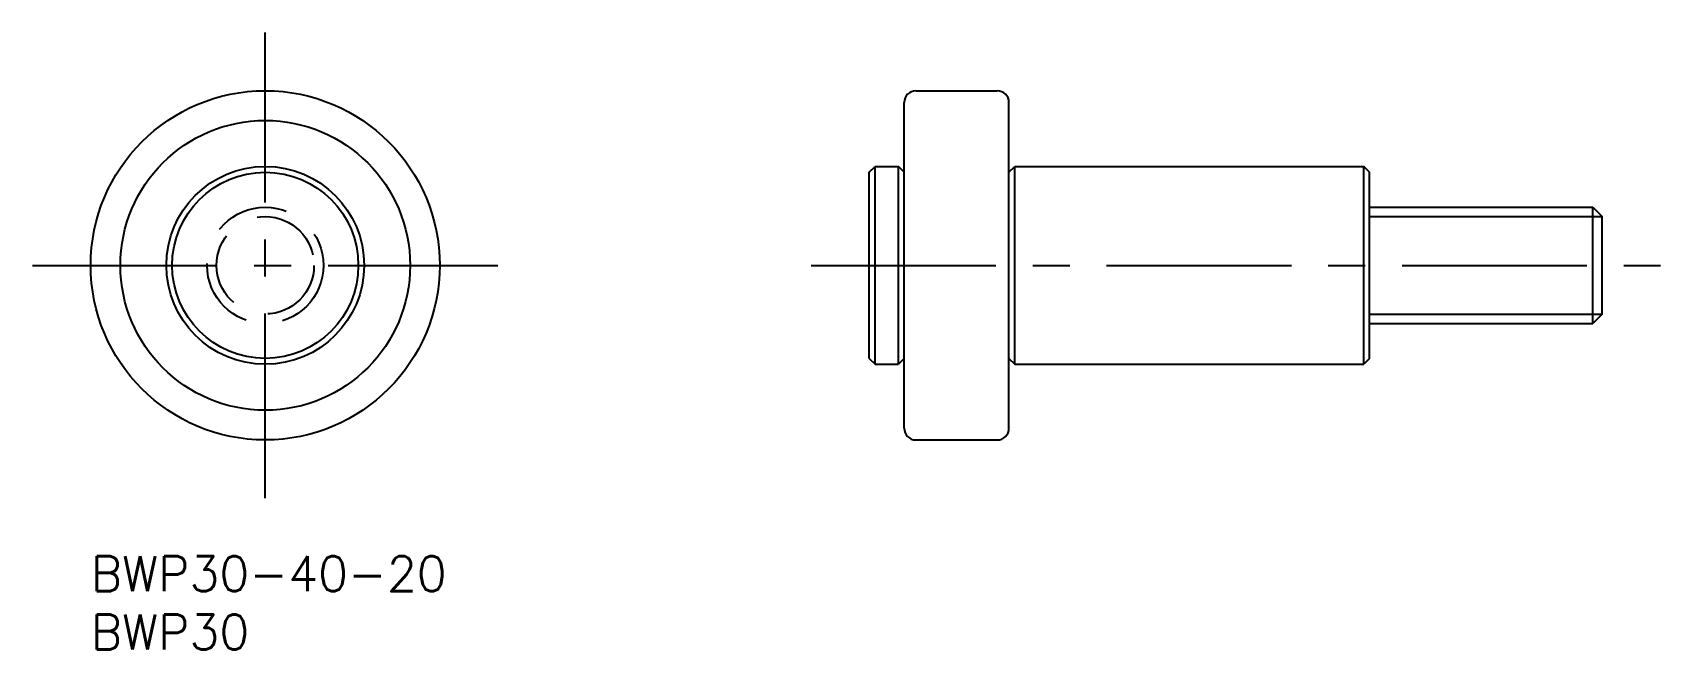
# Model space of a CAD drawing. Extents: x -5 to 135, y -8 to 45.
import ezdxf

# ---------------------------------------------------------------- set-up
doc = ezdxf.new("R2010")
doc.units = 0
doc.header["$LTSCALE"] = 0.5
doc.linetypes.add('CENTER', pattern=[50.8, 31.75, -6.35, 6.35, -6.35])
doc.linetypes.add('DASHED', pattern=[19.05, 12.7, -6.35])
for name, color, linetype in [('MSM_CENTER', 1, 'CENTER'), ('MSM_CONTINUOUS', 7, 'CONTINUOUS'), ('MSM_DASHED', 4, 'DASHED'), ('MSM_NARROW', 5, 'CONTINUOUS'), ('MSM_PART_NUMBER', 7, 'CONTINUOUS')]:
    doc.layers.add(name, color=color, linetype=linetype)
doc.styles.get("Standard").update_dxf_attribs({"font": 'txt.shx', "height": 3, "bigfont": 'bigfont.shx'})

# ---------------------------------------------------------------- blocks, each defined once
blk = doc.blocks.new('*U3')
at = {"layer": 'MSM_PART_NUMBER'}
blk.add_text('BWP30-40-20', height=3, dxfattribs=at).set_placement((0, -3))
blk = doc.blocks.new('*U4')
at = {"layer": 'MSM_PART_NUMBER'}
blk.add_text('BWP30', height=3, dxfattribs=at).set_placement((0, -8))

msp = doc.modelspace()

# ---------------------------------------------------------------- linework, layer by layer
at = {"layer": 'MSM_CENTER'}
for p, q in [((15, 5), (15, 45)), ((-5, 25), (35, 25)), ((61.92, 25), (134.92, 25))]:
    msp.add_line(p, q, dxfattribs=at)
at = {"layer": 'MSM_CONTINUOUS'}
for p, q in [((70.92, 40), (77.92, 40)), ((69.92, 11), (69.92, 39)), ((78.92, 11), (78.92, 39)), ((66.92, 33), (67.42, 33.5)), ((66.92, 17), (66.92, 33)), ((67.42, 16.5), (67.42, 33.5)), ((67.42, 33.5), (69.42, 33.5)), ((69.42, 16.5), (69.42, 33.5)), ((69.92, 33), (69.42, 33.5)), ((78.92, 33), (79.42, 33.5)), ((79.42, 16.5), (79.42, 33.5)), ((79.42, 33.5), (109.42, 33.5)), ((109.42, 16.5), (109.42, 33.5)), ((109.92, 33), (109.42, 33.5)), ((109.92, 17), (109.92, 33)), ((109.92, 30), (129.11, 30)), ((129.11, 20), (129.11, 30)), ((129.11, 30), (129.92, 29.19)), ((129.92, 20.81), (129.92, 29.19)), ((129.92, 20.81), (129.92, 29.19)), ((109.92, 20), (129.11, 20)), ((129.92, 20.81), (129.11, 20)), ((66.92, 17), (67.42, 16.5)), ((69.92, 17), (69.42, 16.5)), ((78.92, 17), (79.42, 16.5)), ((109.92, 17), (109.42, 16.5)), ((67.42, 16.5), (69.42, 16.5)), ((79.42, 16.5), (109.42, 16.5)), ((70.92, 10), (77.92, 10))]:
    msp.add_line(p, q, dxfattribs=at)
for radius in [15, 12.45, 8.5, 8]:
    msp.add_circle((15, 25), radius, dxfattribs=at)
for centre, start, end in [((70.92, 39), 90, 180), ((77.92, 39), 0, 90), ((70.92, 11), 180, 270), ((77.92, 11), 270, 360)]:
    msp.add_arc(centre, 1, start, end, dxfattribs=at)
at = {"layer": 'MSM_DASHED'}
for radius in [5, 4.19]:
    msp.add_circle((15, 25), radius, dxfattribs=at)
at = {"layer": 'MSM_NARROW'}
for p, q in [((109.92, 29.19), (129.92, 29.19)), ((109.92, 20.81), (129.92, 20.81))]:
    msp.add_line(p, q, dxfattribs=at)

# ---------------------------------------------------------------- block references
at = {"layer": 'MSM_CONTINUOUS'}
for name in ['*U3', '*U4']:
    msp.add_blockref(name, (0, 0), dxfattribs=at)

doc.saveas('drawing.dxf')
